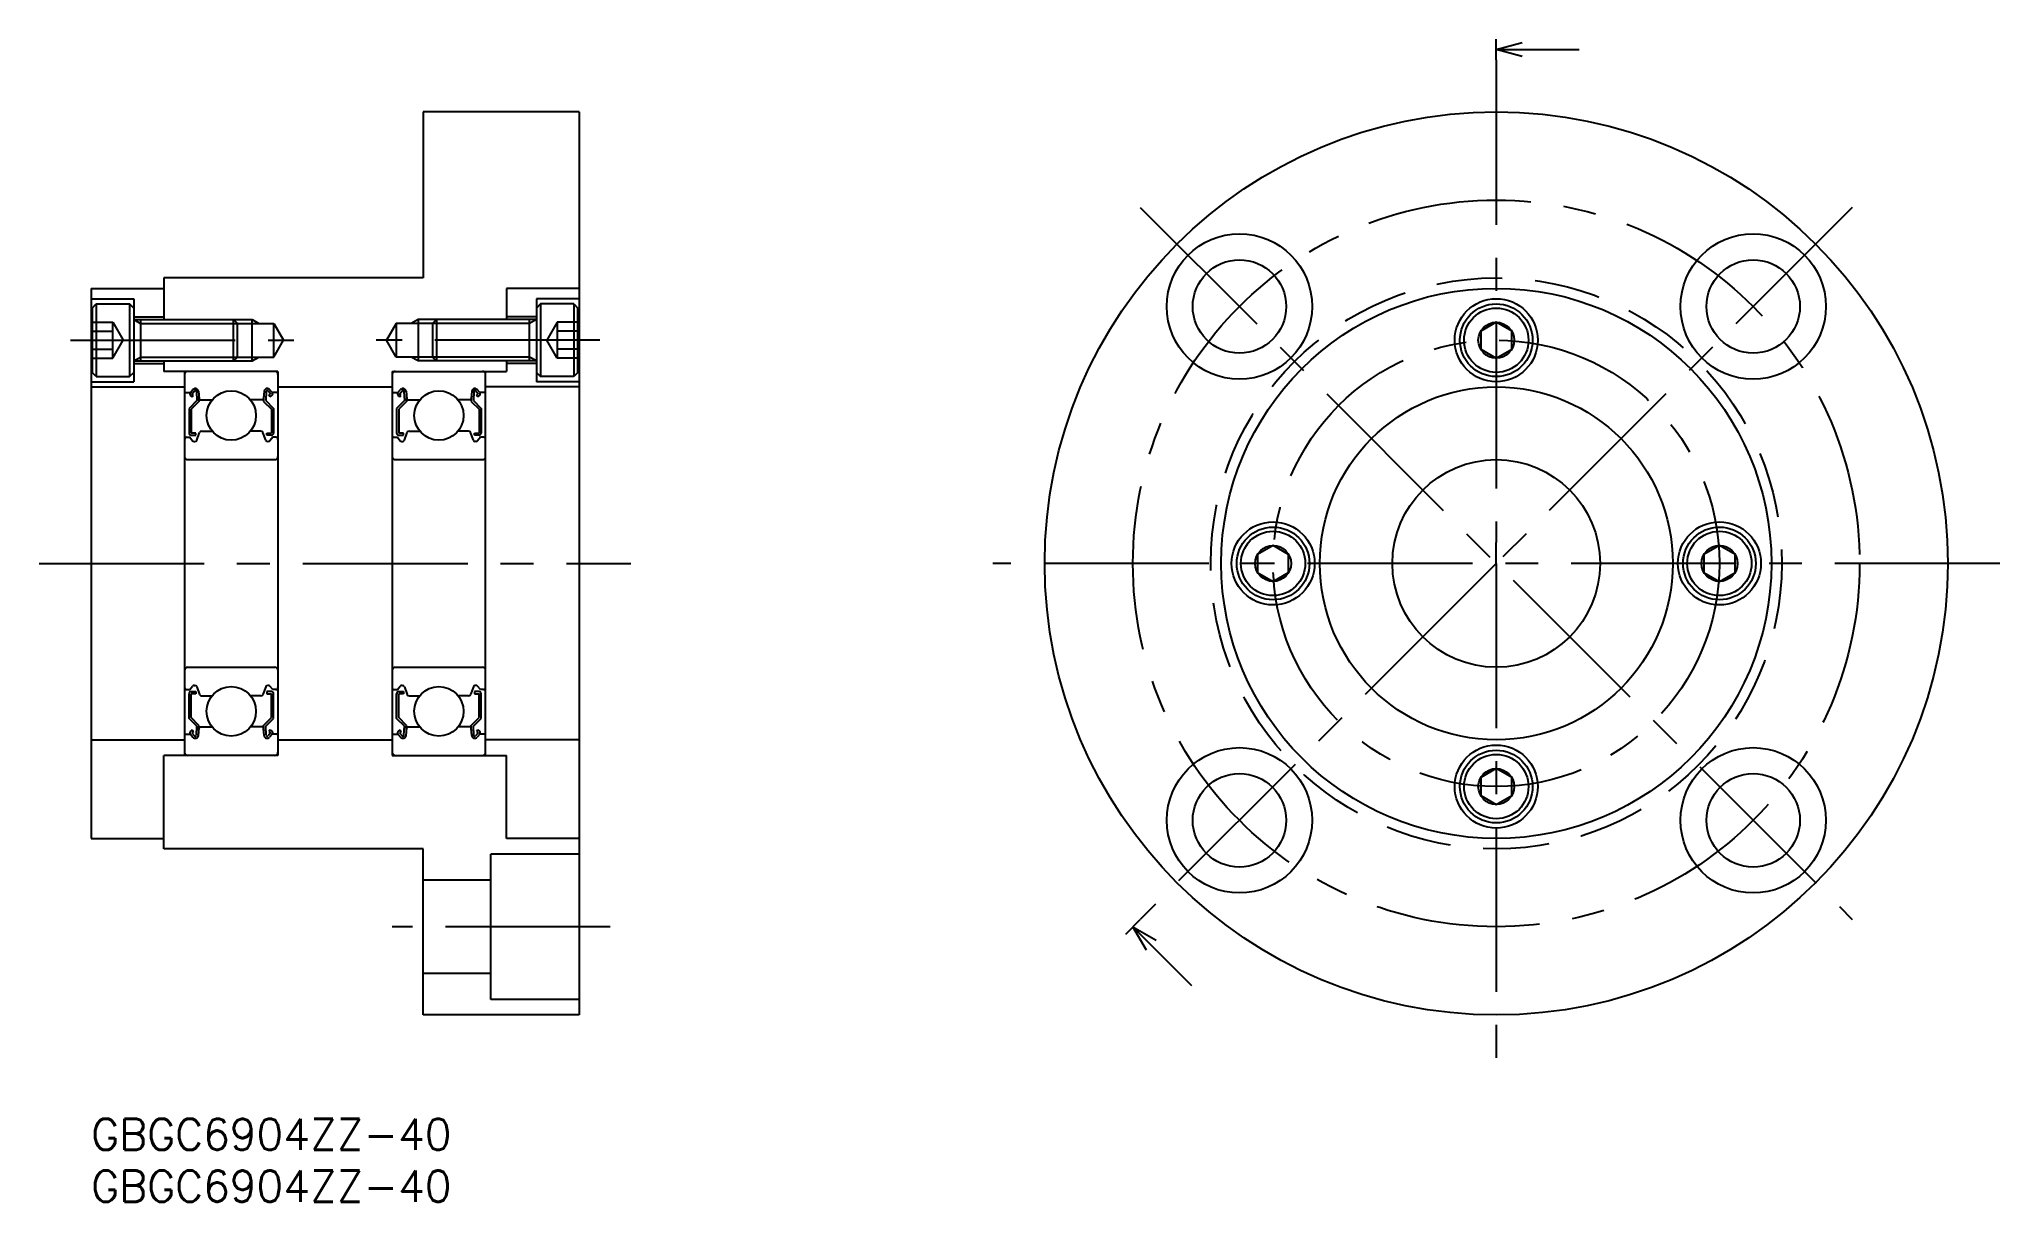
# Model space of a CAD drawing. Extents: x -5 to 184, y -8 to 104.
import ezdxf

# ---------------------------------------------------------------- set-up
doc = ezdxf.new("R2010")
doc.units = 0
doc.header["$LTSCALE"] = 0.5
doc.linetypes.add('CENTER', pattern=[50.8, 31.75, -6.35, 6.35, -6.35])
doc.linetypes.add('DASHED', pattern=[19.05, 12.7, -6.35])
doc.layers.get('0').update_dxf_attribs({"linetype": 'CONTINUOUS'})
for name, color, linetype in [('MSM_CENTER', 1, 'CENTER'), ('MSM_CONTINUOUS', 7, 'CONTINUOUS'), ('MSM_DASHED', 4, 'DASHED'), ('MSM_NARROW', 5, 'CONTINUOUS'), ('MSM_PART_NUMBER', 7, 'CONTINUOUS')]:
    doc.layers.add(name, color=color, linetype=linetype)
doc.styles.get("Standard").update_dxf_attribs({"font": 'txt.shx', "height": 3, "bigfont": 'bigfont.shx'})

# ---------------------------------------------------------------- blocks, each defined once
blk = doc.blocks.new('*U6')
at = {"layer": 'MSM_PART_NUMBER'}
blk.add_text('GBGC6904ZZ-40', height=3, dxfattribs=at).set_placement((0, -3))
blk = doc.blocks.new('*U7')
at = {"layer": 'MSM_PART_NUMBER'}
blk.add_text('GBGC6904ZZ-40', height=3, dxfattribs=at).set_placement((0, -8))
blk = doc.blocks.new('_OPEN30')
at = {"color": 0, "linetype": 'BYBLOCK'}
for p, q in [((-1, 0.268), (0, 0)), ((0, 0), (-1, -0.268)), ((0, 0), (-1, 0))]:
    blk.add_line(p, q, dxfattribs=at)
blk = doc.blocks.new('*U2')
at = {"color": 7, "linetype": 'CONTINUOUS'}
blk.add_lwpolyline([(595.34, 147.9), (600.84, 147.9)], dxfattribs=at)
at = {"color": 7, "linetype": 'CONTINUOUS', "xscale": 2.5, "yscale": 2.5, "zscale": 2.5, "rotation": 180}
blk.add_blockref('_OPEN30', (592.84, 147.9), dxfattribs=at)
blk = doc.blocks.new('*U1')
at = {"color": 7, "linetype": 'CONTINUOUS'}
blk.add_lwpolyline([(595.34, 94.1), (600.84, 94.1)], dxfattribs=at)
at = {"color": 7, "linetype": 'CONTINUOUS', "xscale": 2.5, "yscale": 2.5, "zscale": 2.5, "rotation": 180}
blk.add_blockref('_OPEN30', (592.84, 94.1), dxfattribs=at)

msp = doc.modelspace()

# ---------------------------------------------------------------- linework, layer by layer
at = {"layer": 'MSM_CENTER'}
for p, q in [((135.36, 102), (135.36, 55.5)), ((101.07, 87.79), (169.66, 19.21)), ((169.66, 87.79), (135.36, 53.5)), ((-2, 75), (19.54, 75)), ((49, 75), (27.46, 75)), ((-5, 53.5), (52, 53.5)), ((183.86, 53.5), (86.86, 53.5)), ((135.36, 53.5), (135.36, 5)), ((133.95, 52.09), (101.07, 19.21)), ((50, 18.5), (29, 18.5))]:
    msp.add_line(p, q, dxfattribs=at)
for radius in [35, 21.5]:
    msp.add_circle((135.36, 53.5), radius, dxfattribs=at)
at = {"layer": 'MSM_CONTINUOUS'}
for p, q in [((135.36, 102), (135.36, 104)), ((32, 97), (32, 81)), ((47, 97), (32, 97)), ((47, 97), (47, 10)), ((0, 80), (0, 27)), ((0, 80), (7, 80)), ((32, 81), (7, 81)), ((7, 81), (7, 77)), ((47, 80), (40, 80)), ((40, 80), (40, 77)), ((0, 79), (4.1, 79)), ((0.1, 78.1), (0.5, 78.5)), ((0.1, 78.1), (0.1, 71.9)), ((0.5, 78.5), (3.7, 78.5)), ((0.5, 78.5), (0.5, 71.5)), ((4.1, 78.1), (3.7, 78.5)), ((3.7, 78.5), (3.7, 71.5)), ((4.1, 79), (4.1, 71)), ((47, 79), (42.9, 79)), ((42.9, 79), (42.9, 71)), ((43.3, 78.5), (42.9, 78.1)), ((46.5, 78.5), (43.3, 78.5)), ((43.3, 78.5), (43.3, 71.5)), ((46.5, 78.5), (46.9, 78.1)), ((46.5, 78.5), (46.5, 71.5)), ((46.9, 71.9), (46.9, 78.1)), ((4.1, 77.25), (7, 77.25)), ((4.1, 77), (13.72, 77)), ((4.76, 77), (4.76, 73)), ((13.72, 73), (13.72, 77)), ((14.1, 76.62), (13.72, 77)), ((14.1, 76.62), (17.6, 76.62)), ((14.1, 73.38), (14.1, 76.62)), ((15.5, 73), (15.5, 77)), ((17.6, 73.38), (17.6, 76.62)), ((17.6, 76.62), (18.54, 75)), ((29.4, 76.62), (28.46, 75)), ((32.9, 76.62), (29.4, 76.62)), ((29.4, 76.62), (29.4, 73.38)), ((31.5, 77), (31.5, 73)), ((33.28, 77), (32.9, 76.62)), ((32.9, 76.62), (32.9, 73.38)), ((33.28, 77), (33.28, 73)), ((42.9, 77), (33.28, 77)), ((42.9, 77.25), (40, 77.25)), ((42.24, 73), (42.24, 77)), ((135.36, 76.73), (133.86, 75.87)), ((133.86, 75.87), (133.86, 74.13)), ((136.86, 75.87), (135.36, 76.73)), ((136.86, 74.13), (136.86, 75.87)), ((17.6, 73.38), (18.54, 75)), ((29.4, 73.38), (28.46, 75)), ((133.86, 74.13), (135.36, 73.27)), ((135.36, 73.27), (136.86, 74.13)), ((0.5, 71.5), (0.1, 71.9)), ((3.7, 71.5), (4.1, 71.9)), ((4.1, 73), (13.72, 73)), ((4.1, 72.75), (7, 72.75)), ((7, 73), (7, 72)), ((18, 72), (7, 72)), ((9, 72), (9, 35)), ((13.72, 73), (14.1, 73.38)), ((14.1, 73.38), (17.6, 73.38)), ((18, 72), (18, 35)), ((29, 72), (40, 72)), ((29, 72), (29, 35)), ((32.9, 73.38), (29.4, 73.38)), ((32.9, 73.38), (33.28, 73)), ((42.9, 73), (33.28, 73)), ((38, 35), (38, 72)), ((40, 73), (40, 72)), ((42.9, 72.75), (40, 72.75)), ((42.9, 71.9), (43.3, 71.5)), ((46.9, 71.9), (46.5, 71.5)), ((0, 71), (4.1, 71)), ((0, 70.5), (9, 70.5)), ((0.5, 71.5), (3.7, 71.5)), ((9.1, 69.95), (9.56, 69.95)), ((9.56, 69.95), (9.81, 70.25)), ((9.71, 69.82), (9.96, 70.12)), ((10.14, 70.06), (10.18, 69.18)), ((10.34, 70.08), (10.4, 69.34)), ((16.66, 70.08), (16.6, 69.34)), ((16.86, 70.06), (16.82, 69.18)), ((17.29, 69.82), (17.04, 70.12)), ((17.44, 69.95), (17.19, 70.25)), ((17.9, 69.95), (17.44, 69.95)), ((18, 70.5), (29, 70.5)), ((29.1, 69.95), (29.56, 69.95)), ((29.56, 69.95), (29.81, 70.25)), ((29.71, 69.82), (29.96, 70.12)), ((30.14, 70.06), (30.18, 69.18)), ((30.34, 70.08), (30.4, 69.34)), ((36.66, 70.08), (36.6, 69.34)), ((36.86, 70.06), (36.82, 69.18)), ((37.29, 69.82), (37.04, 70.12)), ((37.44, 69.95), (37.19, 70.25)), ((37.9, 69.95), (37.44, 69.95)), ((47, 70.5), (38, 70.5)), ((47, 71), (42.9, 71)), ((46.5, 71.5), (43.3, 71.5)), ((10.18, 69.18), (9.43, 68.43)), ((9.43, 68.43), (9.43, 66.05)), ((9.74, 69.54), (9.58, 69.67)), ((10.38, 69.1), (9.63, 68.35)), ((9.63, 68.35), (9.63, 66.05)), ((9.87, 69.69), (9.71, 69.82)), ((9.74, 69.54), (9.87, 69.69)), ((10.38, 69.57), (10.38, 69.1)), ((10.5, 69.25), (11.65, 69.25)), ((16.5, 69.25), (15.35, 69.25)), ((16.62, 69.57), (16.62, 69.1)), ((16.62, 69.1), (17.37, 68.35)), ((16.82, 69.18), (17.57, 68.43)), ((17.13, 69.69), (17.29, 69.82)), ((17.26, 69.54), (17.13, 69.69)), ((17.26, 69.54), (17.42, 69.67)), ((17.37, 68.35), (17.37, 66.05)), ((17.57, 68.43), (17.57, 66.05)), ((30.18, 69.18), (29.43, 68.43)), ((29.43, 68.43), (29.43, 66.05)), ((29.74, 69.54), (29.58, 69.67)), ((30.38, 69.1), (29.63, 68.35)), ((29.63, 68.35), (29.63, 66.05)), ((29.87, 69.69), (29.71, 69.82)), ((29.74, 69.54), (29.87, 69.69)), ((30.38, 69.57), (30.38, 69.1)), ((30.5, 69.25), (31.65, 69.25)), ((36.5, 69.25), (35.35, 69.25)), ((36.62, 69.57), (36.62, 69.1)), ((36.62, 69.1), (37.37, 68.35)), ((36.82, 69.18), (37.57, 68.43)), ((37.13, 69.69), (37.29, 69.82)), ((37.26, 69.54), (37.13, 69.69)), ((37.26, 69.54), (37.42, 69.67)), ((37.37, 68.35), (37.37, 66.05)), ((37.57, 68.43), (37.57, 66.05)), ((10.18, 65.38), (10.45, 66.12)), ((10.64, 66.25), (11.65, 66.25)), ((16.36, 66.25), (15.35, 66.25)), ((16.82, 65.38), (16.55, 66.12)), ((30.18, 65.38), (30.45, 66.12)), ((30.64, 66.25), (31.65, 66.25)), ((36.36, 66.25), (35.35, 66.25)), ((36.82, 65.38), (36.55, 66.12)), ((9.2, 65.65), (9.5, 65.65)), ((9.5, 65.65), (9.78, 65.32)), ((10.08, 66.05), (9.63, 66.05)), ((9.63, 65.85), (10.08, 65.85)), ((9.93, 65.25), (9.99, 65.25)), ((10.08, 65.85), (10.08, 66.05)), ((16.92, 65.85), (16.92, 66.05)), ((16.92, 66.05), (17.37, 66.05)), ((17.37, 65.85), (16.92, 65.85)), ((17.07, 65.25), (17.01, 65.25)), ((17.5, 65.65), (17.22, 65.32)), ((17.8, 65.65), (17.5, 65.65)), ((29.2, 65.65), (29.5, 65.65)), ((29.5, 65.65), (29.78, 65.32)), ((30.08, 66.05), (29.63, 66.05)), ((29.63, 65.85), (30.08, 65.85)), ((29.93, 65.25), (29.99, 65.25)), ((30.08, 65.85), (30.08, 66.05)), ((36.92, 65.85), (36.92, 66.05)), ((36.92, 66.05), (37.37, 66.05)), ((37.37, 65.85), (36.92, 65.85)), ((37.07, 65.25), (37.01, 65.25)), ((37.5, 65.65), (37.22, 65.32)), ((37.8, 65.65), (37.5, 65.65)), ((9.3, 63.5), (17.7, 63.5)), ((29.3, 63.5), (37.7, 63.5)), ((113.86, 55.23), (112.36, 54.37)), ((115.36, 54.37), (113.86, 55.23)), ((135.36, 53.5), (135.36, 55.5)), ((156.86, 55.23), (155.36, 54.37)), ((158.36, 54.37), (156.86, 55.23)), ((112.36, 54.37), (112.36, 52.63)), ((115.36, 52.63), (115.36, 54.37)), ((133.95, 52.09), (135.36, 53.5)), ((155.36, 54.37), (155.36, 52.63)), ((158.36, 52.63), (158.36, 54.37)), ((112.36, 52.63), (113.86, 51.77)), ((113.86, 51.77), (115.36, 52.63)), ((155.36, 52.63), (156.86, 51.77)), ((156.86, 51.77), (158.36, 52.63)), ((9.3, 43.5), (17.7, 43.5)), ((29.3, 43.5), (37.7, 43.5)), ((9.5, 41.35), (9.78, 41.68)), ((9.93, 41.75), (9.99, 41.75)), ((10.18, 41.62), (10.45, 40.88)), ((16.82, 41.62), (16.55, 40.88)), ((17.07, 41.75), (17.01, 41.75)), ((17.5, 41.35), (17.22, 41.68)), ((29.5, 41.35), (29.78, 41.68)), ((29.93, 41.75), (29.99, 41.75)), ((30.18, 41.62), (30.45, 40.88)), ((36.82, 41.62), (36.55, 40.88)), ((37.07, 41.75), (37.01, 41.75)), ((37.5, 41.35), (37.22, 41.68)), ((9.2, 41.35), (9.5, 41.35)), ((9.43, 38.57), (9.43, 40.95)), ((9.63, 41.15), (10.08, 41.15)), ((10.08, 40.95), (9.63, 40.95)), ((9.63, 38.65), (9.63, 40.95)), ((10.08, 41.15), (10.08, 40.95)), ((10.64, 40.75), (11.65, 40.75)), ((16.36, 40.75), (15.35, 40.75)), ((17.37, 41.15), (16.92, 41.15)), ((16.92, 41.15), (16.92, 40.95)), ((16.92, 40.95), (17.37, 40.95)), ((17.37, 38.65), (17.37, 40.95)), ((17.8, 41.35), (17.5, 41.35)), ((17.57, 38.57), (17.57, 40.95)), ((29.2, 41.35), (29.5, 41.35)), ((29.43, 38.57), (29.43, 40.95)), ((29.63, 41.15), (30.08, 41.15)), ((30.08, 40.95), (29.63, 40.95)), ((29.63, 38.65), (29.63, 40.95)), ((30.08, 41.15), (30.08, 40.95)), ((30.64, 40.75), (31.65, 40.75)), ((36.36, 40.75), (35.35, 40.75)), ((37.37, 41.15), (36.92, 41.15)), ((36.92, 41.15), (36.92, 40.95)), ((36.92, 40.95), (37.37, 40.95)), ((37.37, 38.65), (37.37, 40.95)), ((37.8, 41.35), (37.5, 41.35)), ((37.57, 38.57), (37.57, 40.95)), ((10.18, 37.82), (9.43, 38.57)), ((10.38, 37.9), (9.63, 38.65)), ((10.14, 36.94), (10.18, 37.82)), ((10.38, 37.43), (10.38, 37.9)), ((16.62, 37.9), (17.37, 38.65)), ((16.62, 37.43), (16.62, 37.9)), ((16.82, 37.82), (17.57, 38.57)), ((16.86, 36.94), (16.82, 37.82)), ((30.18, 37.82), (29.43, 38.57)), ((30.38, 37.9), (29.63, 38.65)), ((30.14, 36.94), (30.18, 37.82)), ((30.38, 37.43), (30.38, 37.9)), ((36.62, 37.9), (37.37, 38.65)), ((36.62, 37.43), (36.62, 37.9)), ((36.82, 37.82), (37.57, 38.57)), ((36.86, 36.94), (36.82, 37.82)), ((0, 36.5), (9, 36.5)), ((9.1, 37.05), (9.56, 37.05)), ((9.56, 37.05), (9.81, 36.75)), ((9.74, 37.46), (9.58, 37.33)), ((9.87, 37.31), (9.71, 37.18)), ((9.71, 37.18), (9.96, 36.88)), ((9.74, 37.46), (9.87, 37.31)), ((10.34, 36.92), (10.4, 37.66)), ((10.5, 37.75), (11.65, 37.75)), ((16.5, 37.75), (15.35, 37.75)), ((16.66, 36.92), (16.6, 37.66)), ((17.29, 37.18), (17.04, 36.88)), ((17.26, 37.46), (17.13, 37.31)), ((17.13, 37.31), (17.29, 37.18)), ((17.44, 37.05), (17.19, 36.75)), ((17.26, 37.46), (17.42, 37.33)), ((17.9, 37.05), (17.44, 37.05)), ((18, 36.5), (29, 36.5)), ((29.1, 37.05), (29.56, 37.05)), ((29.56, 37.05), (29.81, 36.75)), ((29.74, 37.46), (29.58, 37.33)), ((29.87, 37.31), (29.71, 37.18)), ((29.71, 37.18), (29.96, 36.88)), ((29.74, 37.46), (29.87, 37.31)), ((30.34, 36.92), (30.4, 37.66)), ((30.5, 37.75), (31.65, 37.75)), ((36.5, 37.75), (35.35, 37.75)), ((36.66, 36.92), (36.6, 37.66)), ((37.29, 37.18), (37.04, 36.88)), ((37.26, 37.46), (37.13, 37.31)), ((37.13, 37.31), (37.29, 37.18)), ((37.44, 37.05), (37.19, 36.75)), ((37.26, 37.46), (37.42, 37.33)), ((37.9, 37.05), (37.44, 37.05)), ((47, 36.5), (38, 36.5)), ((18, 35), (7, 35)), ((7, 26), (7, 35)), ((29, 35), (40, 35)), ((40, 27), (40, 35)), ((135.36, 33.73), (133.86, 32.87)), ((133.86, 32.87), (133.86, 31.13)), ((136.86, 32.87), (135.36, 33.73)), ((136.86, 31.13), (136.86, 32.87)), ((133.86, 31.13), (135.36, 30.27)), ((135.36, 30.27), (136.86, 31.13)), ((0, 27), (7, 27)), ((47, 27), (40, 27)), ((32, 26), (7, 26)), ((32, 10), (32, 26)), ((47, 25.5), (38.5, 25.5)), ((38.5, 11.5), (38.5, 25.5)), ((38.5, 23), (32, 23)), ((99.66, 17.79), (101.07, 19.21)), ((38.5, 14), (32, 14)), ((47, 11.5), (38.5, 11.5)), ((47, 10), (32, 10))]:
    msp.add_line(p, q, dxfattribs=at)
for centre, radius in [((135.36, 53.5), 43.5), ((110.62, 78.25), 7), ((160.11, 78.25), 7), ((110.62, 78.25), 4.5), ((160.11, 78.25), 4.5), ((135.36, 53.5), 26.5), ((135.36, 75), 4), ((135.36, 75), 3.5), ((135.36, 75), 3.1), ((135.36, 75), 1.73), ((13.5, 67.75), 2.38), ((33.5, 67.75), 2.38), ((135.36, 53.5), 17), ((135.36, 53.5), 10), ((113.86, 53.5), 4), ((113.86, 53.5), 3.5), ((156.86, 53.5), 4), ((156.86, 53.5), 3.5), ((113.86, 53.5), 3.1), ((113.86, 53.5), 1.73), ((156.86, 53.5), 3.1), ((156.86, 53.5), 1.73), ((13.5, 39.25), 2.38), ((33.5, 39.25), 2.38), ((135.36, 32), 4), ((110.62, 28.75), 7), ((135.36, 32), 3.5), ((135.36, 32), 3.1), ((160.11, 28.75), 7), ((110.62, 28.75), 4.5), ((135.36, 32), 1.73), ((160.11, 28.75), 4.5)]:
    msp.add_circle(centre, radius, dxfattribs=at)
for centre, radius, start, end in [((9.3, 71.7), 0.3, 90, 180), ((17.7, 71.7), 0.3, 0, 90), ((29.3, 71.7), 0.3, 90, 180), ((37.7, 71.7), 0.3, 0, 90), ((9.1, 70.05), 0.1, 180, 270), ((9.71, 69.82), 0.2, 140.001, 230.0801), ((10.04, 70.05), 0.3, 4.9967, 140.001), ((10.04, 70.06), 0.1, 2.8199, 140.0012), ((16.96, 70.05), 0.3, 39.999, 175.0033), ((16.96, 70.06), 0.1, 39.9988, 177.1801), ((17.29, 69.82), 0.2, 309.9199, 39.999), ((17.9, 70.05), 0.1, 270, 0), ((29.1, 70.05), 0.1, 180, 270), ((29.71, 69.82), 0.2, 140.001, 230.0801), ((30.04, 70.05), 0.3, 4.9967, 140.001), ((30.04, 70.06), 0.1, 2.8199, 140.0012), ((36.96, 70.05), 0.3, 39.999, 175.0033), ((36.96, 70.06), 0.1, 39.9988, 177.1801), ((37.29, 69.82), 0.2, 309.9199, 39.999), ((37.9, 70.05), 0.1, 270, 0), ((10.5, 69.35), 0.1, 184.9967, 269.9995), ((16.5, 69.35), 0.1, 270.0005, 355.0033), ((30.5, 69.35), 0.1, 184.9967, 269.9995), ((36.5, 69.35), 0.1, 270.0005, 355.0033), ((10.64, 66.05), 0.2, 90, 159.9919), ((16.36, 66.05), 0.2, 20.0081, 90), ((30.64, 66.05), 0.2, 90, 159.9919), ((36.36, 66.05), 0.2, 20.0081, 90), ((9.2, 65.45), 0.2, 90, 180), ((9.63, 66.05), 0.2, 180, 270), ((9.93, 65.45), 0.2, 219.9921, 270), ((9.99, 65.45), 0.2, 270, 339.9919), ((17.01, 65.45), 0.2, 200.0081, 270), ((17.07, 65.45), 0.2, 270, 320.0079), ((17.37, 66.05), 0.2, 270, 0), ((17.8, 65.45), 0.2, 0, 90), ((29.2, 65.45), 0.2, 90, 180), ((29.63, 66.05), 0.2, 180, 270), ((29.93, 65.45), 0.2, 219.9921, 270), ((29.99, 65.45), 0.2, 270, 339.9919), ((37.01, 65.45), 0.2, 200.0081, 270), ((37.07, 65.45), 0.2, 270, 320.0079), ((37.37, 66.05), 0.2, 270, 0), ((37.8, 65.45), 0.2, 0, 90), ((9.3, 63.8), 0.3, 180, 270), ((17.7, 63.8), 0.3, 270, 0), ((29.3, 63.8), 0.3, 180, 270), ((37.7, 63.8), 0.3, 270, 0), ((9.3, 43.2), 0.3, 90, 180), ((17.7, 43.2), 0.3, 0, 90), ((29.3, 43.2), 0.3, 90, 180), ((37.7, 43.2), 0.3, 0, 90), ((9.93, 41.55), 0.2, 90, 140.0079), ((9.99, 41.55), 0.2, 20.0081, 90), ((17.01, 41.55), 0.2, 90, 159.9919), ((17.07, 41.55), 0.2, 39.9921, 90), ((29.93, 41.55), 0.2, 90, 140.0079), ((29.99, 41.55), 0.2, 20.0081, 90), ((37.01, 41.55), 0.2, 90, 159.9919), ((37.07, 41.55), 0.2, 39.9921, 90), ((9.2, 41.55), 0.2, 180, 270), ((9.63, 40.95), 0.2, 90, 180), ((10.64, 40.95), 0.2, 200.0081, 270), ((16.36, 40.95), 0.2, 270, 339.9919), ((17.37, 40.95), 0.2, 0, 90), ((17.8, 41.55), 0.2, 270, 0), ((29.2, 41.55), 0.2, 180, 270), ((29.63, 40.95), 0.2, 90, 180), ((30.64, 40.95), 0.2, 200.0081, 270), ((36.36, 40.95), 0.2, 270, 339.9919), ((37.37, 40.95), 0.2, 0, 90), ((37.8, 41.55), 0.2, 270, 0), ((9.1, 36.95), 0.1, 90, 180), ((9.71, 37.18), 0.2, 129.9199, 219.999), ((10.04, 36.95), 0.3, 219.999, 355.0033), ((10.04, 36.94), 0.1, 219.9988, 357.1801), ((10.5, 37.65), 0.1, 90.0005, 175.0033), ((16.5, 37.65), 0.1, 4.9967, 89.9995), ((16.96, 36.95), 0.3, 184.9967, 320.001), ((16.96, 36.94), 0.1, 182.8199, 320.0012), ((17.29, 37.18), 0.2, 320.001, 50.0801), ((17.9, 36.95), 0.1, 0, 90), ((29.1, 36.95), 0.1, 90, 180), ((29.71, 37.18), 0.2, 129.9199, 219.999), ((30.04, 36.95), 0.3, 219.999, 355.0033), ((30.04, 36.94), 0.1, 219.9988, 357.1801), ((30.5, 37.65), 0.1, 90.0005, 175.0033), ((36.5, 37.65), 0.1, 4.9967, 89.9995), ((36.96, 36.95), 0.3, 184.9967, 320.001), ((36.96, 36.94), 0.1, 182.8199, 320.0012), ((37.29, 37.18), 0.2, 320.001, 50.0801), ((37.9, 36.95), 0.1, 0, 90), ((9.3, 35.3), 0.3, 180, 270), ((17.7, 35.3), 0.3, 270, 0), ((29.3, 35.3), 0.3, 180, 270), ((37.7, 35.3), 0.3, 270, 0)]:
    msp.add_arc(centre, radius, start, end, dxfattribs=at)
at = {"layer": 'MSM_DASHED'}
for p, q in [((0.1, 76.73), (2.1, 76.73)), ((0.1, 75.87), (2.1, 75.87)), ((2.1, 76.73), (3.1, 75)), ((2.1, 73.27), (2.1, 76.73)), ((44.9, 76.73), (43.9, 75)), ((46.9, 76.73), (44.9, 76.73)), ((44.9, 76.73), (44.9, 73.27)), ((46.9, 75.87), (44.9, 75.87)), ((0.1, 74.13), (2.1, 74.13)), ((2.1, 73.27), (3.1, 75)), ((44.9, 73.27), (43.9, 75)), ((46.9, 74.13), (44.9, 74.13)), ((0.1, 73.27), (2.1, 73.27)), ((46.9, 73.27), (44.9, 73.27))]:
    msp.add_line(p, q, dxfattribs=at)
msp.add_circle((135.36, 53.5), 27.5, dxfattribs=at)
at = {"layer": 'MSM_NARROW'}
for p, q in [((4.1, 77), (4.76, 76.62)), ((4.76, 76.62), (14.1, 76.62)), ((13.72, 77), (15.5, 77)), ((15.5, 77), (16.16, 76.62)), ((31.5, 77), (30.84, 76.62)), ((33.28, 77), (31.5, 77)), ((42.24, 76.62), (32.9, 76.62)), ((42.9, 77), (42.24, 76.62)), ((4.1, 73), (4.76, 73.38)), ((4.76, 73.38), (14.1, 73.38)), ((13.72, 73), (15.5, 73)), ((15.5, 73), (16.16, 73.38)), ((31.5, 73), (30.84, 73.38)), ((33.28, 73), (31.5, 73)), ((42.24, 73.38), (32.9, 73.38)), ((42.9, 73), (42.24, 73.38))]:
    msp.add_line(p, q, dxfattribs=at)

# ---------------------------------------------------------------- block references
at = {"layer": 'MSM_CONTINUOUS'}
for name, p in [('*U2', (-457.48, -44.9)), ('*U6', (0, 0)), ('*U7', (0, 0))]:
    msp.add_blockref(name, p, dxfattribs=at)
at = {"layer": 'MSM_CONTINUOUS', "rotation": 315}
msp.add_blockref('*U1', (-385.38, 371.16), dxfattribs=at)

doc.saveas('drawing.dxf')
